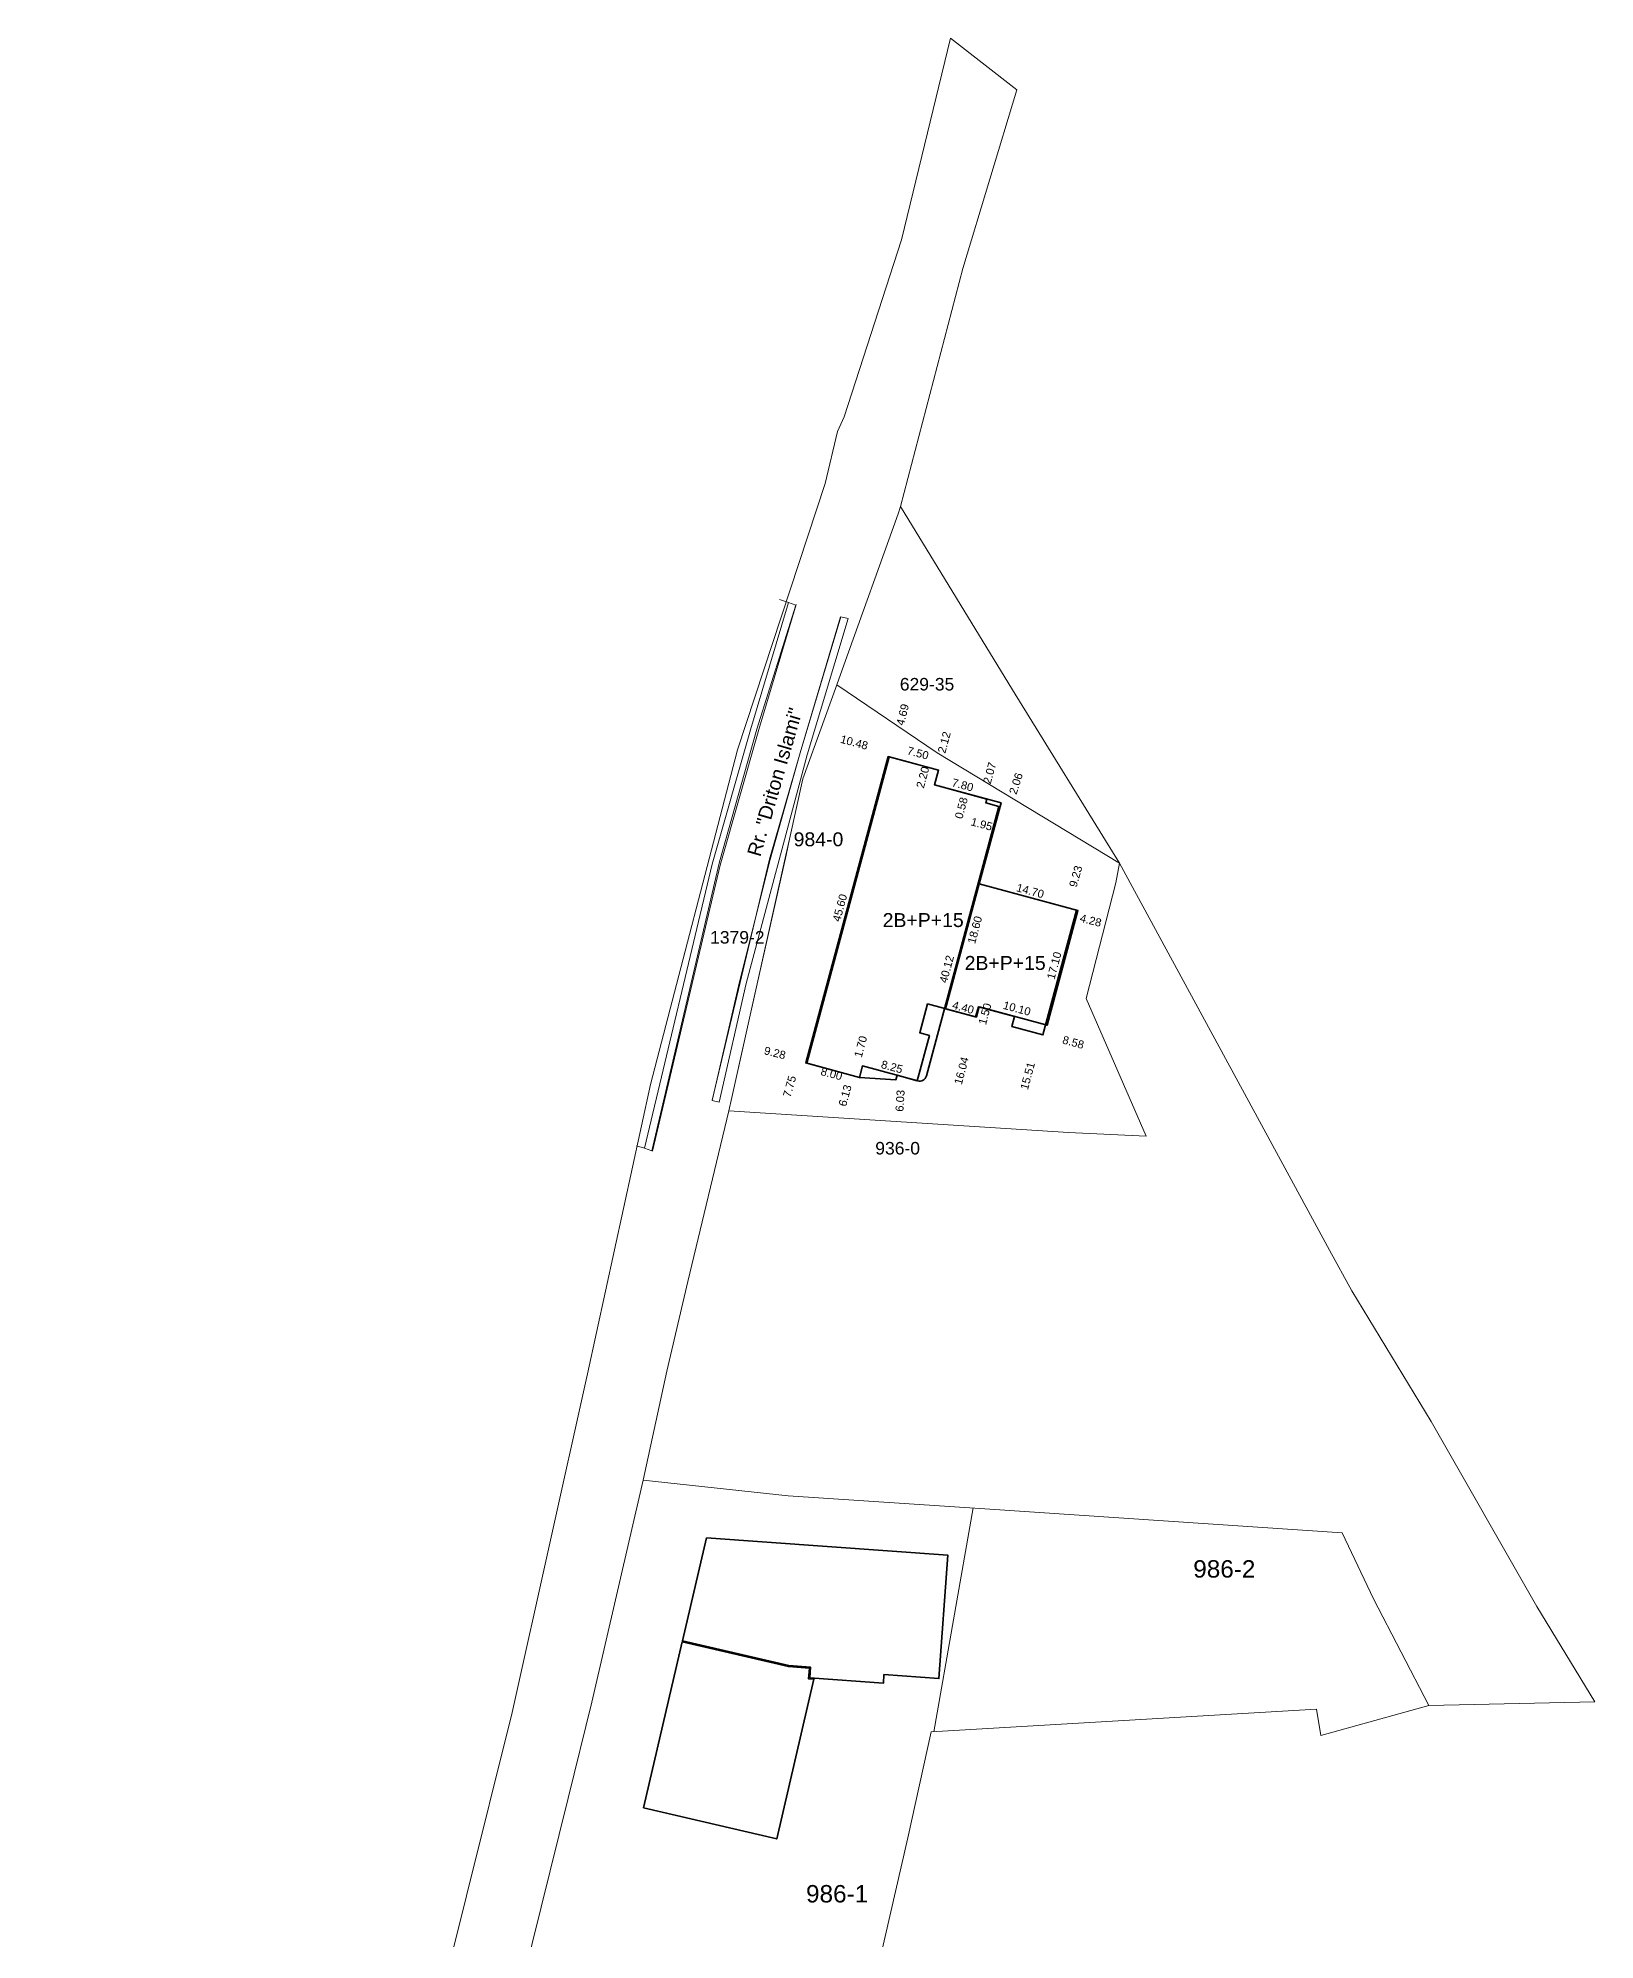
# Model space of a CAD drawing. Header units: metres. Extents: x 7511907 to 7512702, y 4691584 to 4693913.
# Drawn here: x 7512286.5 to 7512510.3, y 4693639.6 to 4693913 of the extents above; entities that cross this region are included whole.
import ezdxf
from ezdxf.enums import TextEntityAlignment as Align

# ---------------------------------------------------------------- set-up
doc = ezdxf.new("R2010")
doc.units = ezdxf.units.M
doc.header["$PDMODE"] = 32
doc.header["$PDSIZE"] = 0.75
doc.layers.get('Defpoints').update_dxf_attribs({"lineweight": 0})
for name, color, linetype, lineweight in [('2D Drafting - General_Pen_No__6', 5, 'Continuous', 0), ('A - Pllaka e Përdhesës _Pen_No__6', 1, 'Continuous', 0), ('A - Pllaka Perdhes_Pen_No__6', 5, 'Continuous', 0), ('Asfallt', 97, 'Continuous', 0), ('Dimensionet', 7, 'Continuous', 0), ('Ndarjet', 1, 'Continuous', 0), ('Nr-Kojshi', 251, 'Continuous', 0), ('Nr-Ri', 1, 'Continuous', 0), ('Parc-Kojshi', 251, 'Continuous', 0), ('ParcRePo', 1, 'Continuous', 0), ('perdhesa projekt v4', 1, 'Continuous', 0), ('projekti-3-ver4', 7, 'Continuous', 0), ('trotuar', 155, 'Continuous', 0)]:
    doc.layers.add(name, color=color, linetype=linetype, lineweight=lineweight)
doc.layers.add('2D Drafting - General_Pen_No__8', color=7, linetype='Continuous', lineweight=0, true_color=0xa80f02)
doc.styles.get("Standard").update_dxf_attribs({"font": 'arial.ttf'})
doc.dimstyles.get("Standard").update_dxf_attribs({"dimtxt": 1.5, "dimasz": 0.18, "dimexe": 0.18, "dimexo": 0.0625, "dimgap": 0.09, "dimtad": 1, "dimtoh": 1, "dimzin": 0, "dimdsep": 46, "dimtxsty": 'Standard', "dimcen": 0.09, "dimse1": 1, "dimse2": 1, "dimsd1": 1, "dimsd2": 1, "dimadec": 0, "dimazin": 0, "dimtfac": 1, "dimtofl": 0, "dimtmove": 0, "dimatfit": 3, "dimfxl": 1, "dimtolj": 1, "dimtzin": 0, "dimarcsym": 0})

# ---------------------------------------------------------------- blocks, each defined once
blk = doc.blocks.new('ob-3-v4')
at = {"layer": '2D Drafting - General_Pen_No__6', "color": 5, "linetype": 'Continuous', "lineweight": 35}
blk.add_lwpolyline([(22.29, 27.22), (40.89, 27.22), (40.89, 31.81), (39.39, 31.81), (39.39, 41.92), (22.29, 41.92)], close=True, dxfattribs=at)
blk.add_lwpolyline([(8.04, 9.82), (53.64, 9.82), (53.64, 17.82), (51.94, 17.82), (51.94, 26.07, 0.414214), (50.94, 27.07), (10.82, 27.07), (10.82, 25.12), (10.24, 25.12), (10.24, 17.32), (8.04, 17.32)], format="xyb", close=True, dxfattribs=at)
at = {"layer": '2D Drafting - General_Pen_No__8', "color": 14, "true_color": 0xa80f02, "flags": 128}
blk.add_lwpolyline([(51.09, 59.81), (53.49, 48.92), (63.17, 0.93), (61.18, 0.86), (25.55, -0.69), (23.18, -0.8), (14.31, -1.19), (0, 0), (5.68, 16.49), (14.18, 45.94), (17.04, 46.14), (34.23, 46.35)], close=True, dxfattribs=at)
blk = doc.blocks.new('*D87')
at = {"layer": 'Defpoints', "color": 0, "transparency": 16777216}
for p in [(7512436.01, 4693787.59), (7512439.77, 4693785), (7512440.16, 4693786.53)]:
    blk.add_point(p, dxfattribs=at)
at = {"layer": 'Dimensionet', "color": 0, "transparency": 16777216, "insert": (7512437.85, 4693786.14), "char_height": 1.15, "attachment_point": 5, "rotation": 345.6567}
blk.add_mtext('\\A1;4.28', dxfattribs=at)
blk = doc.blocks.new('*D88')
at = {"layer": 'Defpoints', "color": 0, "transparency": 16777216}
for p in [(7512437.57, 4693796.75), (7512438.54, 4693796.47), (7512436.01, 4693787.59)]:
    blk.add_point(p, dxfattribs=at)
at = {"layer": 'Dimensionet', "color": 0, "transparency": 16777216, "insert": (7512435.69, 4693792.48), "char_height": 1.15, "attachment_point": 5, "rotation": 74.0913}
blk.add_mtext('\\A1;9.23', dxfattribs=at)
blk = doc.blocks.new('*D89')
at = {"layer": 'Defpoints', "color": 0, "transparency": 16777216}
for p in [(7512431.56, 4693771.08), (7512439.84, 4693768.82), (7512439.31, 4693766.88)]:
    blk.add_point(p, dxfattribs=at)
at = {"layer": 'Dimensionet', "color": 0, "transparency": 16777216, "insert": (7512435.34, 4693768.62), "char_height": 1.15, "attachment_point": 5, "rotation": 344.7174}
blk.add_mtext('\\A1;8.58', dxfattribs=at)
blk = doc.blocks.new('*D90')
at = {"layer": 'Defpoints', "color": 0, "transparency": 16777216}
for p in [(7512431.56, 4693771.08), (7512427.37, 4693756.15), (7512427.53, 4693756.11)]:
    blk.add_point(p, dxfattribs=at)
at = {"layer": 'Dimensionet', "color": 0, "transparency": 16777216, "insert": (7512428.78, 4693763.8), "char_height": 1.15, "attachment_point": 5, "rotation": 74.9271}
blk.add_mtext('\\A1;15.51', dxfattribs=at)
blk = doc.blocks.new('*D91')
at = {"layer": 'Defpoints', "color": 0, "transparency": 16777216}
for p in [(7512425.29, 4693804.49), (7512427.14, 4693803.89), (7512424.66, 4693802.53)]:
    blk.add_point(p, dxfattribs=at)
at = {"layer": 'Dimensionet', "color": 0, "transparency": 16777216, "insert": (7512427.1, 4693805.82), "char_height": 1.15, "attachment_point": 5, "rotation": 72.1049}
blk.add_mtext('\\A1;2.06', dxfattribs=at)
blk = doc.blocks.new('*D92')
at = {"layer": 'Defpoints', "color": 0, "transparency": 16777216}
for p in [(7512423.48, 4693805.59), (7512423.49, 4693805.58), (7512422.92, 4693803.6)]:
    blk.add_point(p, dxfattribs=at)
at = {"layer": 'Dimensionet', "color": 0, "transparency": 16777216, "insert": (7512423.32, 4693807.33), "char_height": 1.15, "attachment_point": 5, "rotation": 74.3839}
blk.add_mtext('\\A1;2.07', dxfattribs=at)
blk = doc.blocks.new('*D93')
at = {"layer": 'Defpoints', "color": 0, "transparency": 16777216}
for p in [(7512416.52, 4693809.8), (7512416.88, 4693809.7), (7512415.96, 4693807.75)]:
    blk.add_point(p, dxfattribs=at)
at = {"layer": 'Dimensionet', "color": 0, "transparency": 16777216, "insert": (7512416.78, 4693811.74), "char_height": 1.15, "attachment_point": 5, "rotation": 74.9271}
blk.add_mtext('\\A1;2.12', dxfattribs=at)
blk = doc.blocks.new('*D94')
at = {"layer": 'Defpoints', "color": 0, "transparency": 16777216}
for p in [(7512409.87, 4693814.25), (7512411.01, 4693813.96), (7512408.72, 4693809.7)]:
    blk.add_point(p, dxfattribs=at)
at = {"layer": 'Dimensionet', "color": 0, "transparency": 16777216, "insert": (7512410.8, 4693815.72), "char_height": 1.15, "attachment_point": 5, "rotation": 75.8721}
blk.add_mtext('\\A1;4.69', dxfattribs=at)
blk = doc.blocks.new('*D95')
at = {"layer": 'Defpoints', "color": 0, "transparency": 16777216}
for p in [(7512398.6, 4693812.43), (7512398.61, 4693812.49), (7512408.72, 4693809.7)]:
    blk.add_point(p, dxfattribs=at)
at = {"layer": 'Dimensionet', "color": 0, "transparency": 16777216, "insert": (7512403.84, 4693811.73), "char_height": 1.15, "attachment_point": 5, "rotation": 344.9271}
blk.add_mtext('\\A1;10.48', dxfattribs=at)
blk = doc.blocks.new('*D96')
at = {"layer": 'Defpoints', "color": 0, "transparency": 16777216}
for p in [(7512387.79, 4693767.61), (7512387.86, 4693767.91), (7512396.86, 4693765.67)]:
    blk.add_point(p, dxfattribs=at)
at = {"layer": 'Dimensionet', "color": 0, "transparency": 16777216, "insert": (7512392.44, 4693767.11), "char_height": 1.15, "attachment_point": 5, "rotation": 346.0506}
blk.add_mtext('\\A1;9.28', dxfattribs=at)
blk = doc.blocks.new('*D97')
at = {"layer": 'Defpoints', "color": 0, "transparency": 16777216}
for p in [(7512396.86, 4693765.67), (7512394.1, 4693758.39), (7512394.75, 4693758.21)]:
    blk.add_point(p, dxfattribs=at)
at = {"layer": 'Dimensionet', "color": 0, "transparency": 16777216, "insert": (7512394.55, 4693762.29), "char_height": 1.15, "attachment_point": 5, "rotation": 74.2097}
blk.add_mtext('\\A1;7.75', dxfattribs=at)
blk = doc.blocks.new('*D98')
at = {"layer": 'Defpoints', "color": 0, "transparency": 16777216}
for p in [(7512404.59, 4693763.59), (7512402.33, 4693757.86), (7512402.96, 4693757.68)]:
    blk.add_point(p, dxfattribs=at)
at = {"layer": 'Dimensionet', "color": 0, "transparency": 16777216, "insert": (7512402.53, 4693760.98), "char_height": 1.15, "attachment_point": 5, "rotation": 74.6249}
blk.add_mtext('\\A1;6.13', dxfattribs=at)
blk = doc.blocks.new('*D99')
at = {"layer": 'Defpoints', "color": 0, "transparency": 16777216}
for p in [(7512413, 4693763.09), (7512410.87, 4693757.17), (7512412.61, 4693757.06)]:
    blk.add_point(p, dxfattribs=at)
at = {"layer": 'Dimensionet', "color": 0, "transparency": 16777216, "insert": (7512410.44, 4693760.23), "char_height": 1.15, "attachment_point": 5, "rotation": 86.3328}
blk.add_mtext('\\A1;6.03', dxfattribs=at)
blk = doc.blocks.new('*D100')
at = {"layer": 'Defpoints', "color": 0, "transparency": 16777216}
for p in [(7512421.42, 4693772.26), (7512417.3, 4693756.76), (7512417.82, 4693756.62)]:
    blk.add_point(p, dxfattribs=at)
at = {"layer": 'Dimensionet', "color": 0, "transparency": 16777216, "insert": (7512419.27, 4693764.54), "char_height": 1.15, "attachment_point": 5, "rotation": 75.1271}
blk.add_mtext('\\A1;16.04', dxfattribs=at)
blk = doc.blocks.new('*D101')
at = {"layer": 'Defpoints', "color": 0, "transparency": 16777216}
for p in [(7512421.82, 4693791.42), (7512421.89, 4693791.69), (7512436.01, 4693787.59)]:
    blk.add_point(p, dxfattribs=at)
at = {"layer": 'Dimensionet', "color": 0, "transparency": 16777216, "insert": (7512429.15, 4693790.39), "char_height": 1.15, "attachment_point": 5, "rotation": 344.9271}
blk.add_mtext('\\A1;14.70', dxfattribs=at)
blk = doc.blocks.new('*D102')
at = {"layer": 'Defpoints', "color": 0, "transparency": 16777216}
for p in [(7512422.77, 4693803.04), (7512424.66, 4693802.53), (7512421.8, 4693799.42)]:
    blk.add_point(p, dxfattribs=at)
at = {"layer": 'Dimensionet', "color": 0, "transparency": 16777216, "insert": (7512422.17, 4693799.98), "char_height": 1.15, "attachment_point": 5, "rotation": 344.9271}
blk.add_mtext('\\A1;1.95', dxfattribs=at)
blk = doc.blocks.new('*D103')
at = {"layer": 'Defpoints', "color": 0, "transparency": 16777216}
for p in [(7512420.42, 4693804.27), (7512422.77, 4693803.04), (7512422.92, 4693803.6)]:
    blk.add_point(p, dxfattribs=at)
at = {"layer": 'Dimensionet', "color": 0, "transparency": 16777216, "insert": (7512419.24, 4693802.31), "char_height": 1.15, "attachment_point": 5, "rotation": 74.9271}
blk.add_mtext('\\A1;0.58', dxfattribs=at)
blk = doc.blocks.new('*D104')
at = {"layer": 'Defpoints', "color": 0, "transparency": 16777216}
for p in [(7512415.39, 4693805.63), (7512415.49, 4693806.01), (7512422.92, 4693803.6)]:
    blk.add_point(p, dxfattribs=at)
at = {"layer": 'Dimensionet', "color": 0, "transparency": 16777216, "insert": (7512419.43, 4693805.61), "char_height": 1.15, "attachment_point": 5, "rotation": 344.9272}
blk.add_mtext('\\A1;7.80', dxfattribs=at)
blk = doc.blocks.new('*D105')
at = {"layer": 'Defpoints', "color": 0, "transparency": 16777216}
for p in [(7512414.72, 4693808.08), (7512415.96, 4693807.75), (7512415.39, 4693805.63)]:
    blk.add_point(p, dxfattribs=at)
at = {"layer": 'Dimensionet', "color": 0, "transparency": 16777216, "insert": (7512413.7, 4693806.71), "char_height": 1.15, "attachment_point": 5, "rotation": 74.9197}
blk.add_mtext('\\A1;2.20', dxfattribs=at)
blk = doc.blocks.new('*D106')
at = {"layer": 'Defpoints', "color": 0, "transparency": 16777216}
for p in [(7512408.72, 4693809.7), (7512408.97, 4693810.62), (7512415.96, 4693807.75)]:
    blk.add_point(p, dxfattribs=at)
at = {"layer": 'Dimensionet', "color": 0, "transparency": 16777216, "insert": (7512413, 4693810.19), "char_height": 1.15, "attachment_point": 5, "rotation": 344.9245}
blk.add_mtext('\\A1;7.50', dxfattribs=at)
blk = doc.blocks.new('*D107')
at = {"layer": 'Defpoints', "color": 0, "transparency": 16777216}
for p in [(7512408.72, 4693809.7), (7512396.46, 4693765.78), (7512396.86, 4693765.67)]:
    blk.add_point(p, dxfattribs=at)
at = {"layer": 'Dimensionet', "color": 0, "transparency": 16777216, "insert": (7512401.78, 4693787.96), "char_height": 1.15, "attachment_point": 5, "rotation": 74.9271}
blk.add_mtext('\\A1;45.60', dxfattribs=at)
blk = doc.blocks.new('*D108')
at = {"layer": 'Defpoints', "color": 0, "transparency": 16777216}
for p in [(7512396.86, 4693765.67), (7512404.59, 4693763.59), (7512404.28, 4693762.45)]:
    blk.add_point(p, dxfattribs=at)
at = {"layer": 'Dimensionet', "color": 0, "transparency": 16777216, "insert": (7512400.58, 4693764.1), "char_height": 1.15, "attachment_point": 5, "rotation": 344.9267}
blk.add_mtext('\\A1;8.00', dxfattribs=at)
blk = doc.blocks.new('*D109')
at = {"layer": 'Defpoints', "color": 0, "transparency": 16777216}
for p in [(7512404.59, 4693763.59), (7512404.7, 4693765.32), (7512405.03, 4693765.23)]:
    blk.add_point(p, dxfattribs=at)
at = {"layer": 'Dimensionet', "color": 0, "transparency": 16777216, "insert": (7512404.77, 4693768.01), "char_height": 1.15, "attachment_point": 5, "rotation": 74.9275}
blk.add_mtext('\\A1;1.70', dxfattribs=at)
blk = doc.blocks.new('*D110')
at = {"layer": 'Defpoints', "color": 0, "transparency": 16777216}
for p in [(7512405.03, 4693765.23), (7512413, 4693763.09), (7512413.09, 4693763.42)]:
    blk.add_point(p, dxfattribs=at)
at = {"layer": 'Dimensionet', "color": 0, "transparency": 16777216, "insert": (7512409.27, 4693765.1), "char_height": 1.15, "attachment_point": 5, "rotation": 344.9271}
blk.add_mtext('\\A1;8.25', dxfattribs=at)
blk = doc.blocks.new('*D111')
at = {"layer": 'Defpoints', "color": 0, "transparency": 16777216}
for p in [(7512424.13, 4693802.67), (7512424.66, 4693802.53), (7512414.22, 4693763.79)]:
    blk.add_point(p, dxfattribs=at)
at = {"layer": 'Dimensionet', "color": 0, "transparency": 16777216, "insert": (7512417.14, 4693779.15), "char_height": 1.15, "attachment_point": 5, "rotation": 74.9271}
blk.add_mtext('\\A1;40.12', dxfattribs=at)
blk = doc.blocks.new('*D112')
at = {"layer": 'Defpoints', "color": 0, "transparency": 16777216}
for p in [(7512421.82, 4693791.42), (7512416.98, 4693773.46), (7512418.67, 4693773)]:
    blk.add_point(p, dxfattribs=at)
at = {"layer": 'Dimensionet', "color": 0, "transparency": 16777216, "insert": (7512421.19, 4693784.79), "char_height": 1.15, "attachment_point": 5, "rotation": 74.9271}
blk.add_mtext('\\A1;18.60', dxfattribs=at)
blk = doc.blocks.new('*D113')
at = {"layer": 'Defpoints', "color": 0, "transparency": 16777216}
for p in [(7512417.17, 4693773.4), (7512421.42, 4693772.26), (7512421.47, 4693772.44)]:
    blk.add_point(p, dxfattribs=at)
at = {"layer": 'Dimensionet', "color": 0, "transparency": 16777216, "insert": (7512419.51, 4693773.63), "char_height": 1.15, "attachment_point": 5, "rotation": 344.9271}
blk.add_mtext('\\A1;4.40', dxfattribs=at)
blk = doc.blocks.new('*D114')
at = {"layer": 'Defpoints', "color": 0, "transparency": 16777216}
for p in [(7512421.42, 4693772.26), (7512421.81, 4693773.71), (7512423.44, 4693773.27)]:
    blk.add_point(p, dxfattribs=at)
at = {"layer": 'Dimensionet', "color": 0, "transparency": 16777216, "insert": (7512422.64, 4693772.71), "char_height": 1.15, "attachment_point": 5, "rotation": 74.9271}
blk.add_mtext('\\A1;1.50', dxfattribs=at)
blk = doc.blocks.new('*D115')
at = {"layer": 'Defpoints', "color": 0, "transparency": 16777216}
for p in [(7512421.81, 4693773.71), (7512431.56, 4693771.08), (7512431.71, 4693771.63)]:
    blk.add_point(p, dxfattribs=at)
at = {"layer": 'Dimensionet', "color": 0, "transparency": 16777216, "insert": (7512427.24, 4693773.49), "char_height": 1.15, "attachment_point": 5, "rotation": 344.9271}
blk.add_mtext('\\A1;10.10', dxfattribs=at)
blk = doc.blocks.new('*D116')
at = {"layer": 'Defpoints', "color": 0, "transparency": 16777216}
for p in [(7512435.43, 4693787.75), (7512436.01, 4693787.59), (7512431.56, 4693771.08)]:
    blk.add_point(p, dxfattribs=at)
at = {"layer": 'Dimensionet', "color": 0, "transparency": 16777216, "insert": (7512432.6, 4693779.66), "char_height": 1.15, "attachment_point": 5, "rotation": 74.9271}
blk.add_mtext('\\A1;17.10', dxfattribs=at)

msp = doc.modelspace()

# ---------------------------------------------------------------- linework, layer by layer
at = {"layer": 'A - Pllaka e Përdhesës _Pen_No__6', "linetype": 'Continuous', "lineweight": 35, "flags": 128}
msp.add_lwpolyline([(7512408.866, 4693809.662), (7512397.008, 4693765.63), (7512404.588, 4693763.589), (7512409.831, 4693763.253), (7512410.003, 4693763.891), (7512412.9, 4693763.111), (7512414.655, 4693769.629), (7512413.276, 4693770), (7512414.394, 4693774.153), (7512421.298, 4693772.293), (7512421.688, 4693773.742), (7512426.881, 4693772.343), (7512426.491, 4693770.894), (7512430.981, 4693769.685), (7512435.818, 4693787.645), (7512421.817, 4693791.416), (7512424.951, 4693803.051), (7512415.391, 4693805.626), (7512415.963, 4693807.75)], close=True, dxfattribs=at)
at = {"layer": 'A - Pllaka Perdhes_Pen_No__6', "color": 1, "linetype": 'Continuous', "lineweight": 35}
for points in [[(7512397.439, 4693677.282), (7512397.551, 4693678.828), (7512394.42, 4693679.054), (7512379.16, 4693682.611), (7512382.609, 4693697.405), (7512417.311, 4693694.895), (7512416.031, 4693677.191), (7512408.124, 4693677.763), (7512408.034, 4693676.516)], [(7512397.391, 4693678.689), (7512397.283, 4693677.143), (7512398.049, 4693677.09), (7512392.7, 4693654.144), (7512373.563, 4693658.605), (7512379.126, 4693682.465), (7512394.379, 4693678.909)]]:
    msp.add_lwpolyline(points, close=True, dxfattribs=at)
at = {"layer": 'Asfallt'}
for points in [[(7512395.483, 4693831.553, 620.143), (7512390.115, 4693813.566, 620.299), (7512384.561, 4693794.098, 620.477), (7512374.838, 4693752.977, 620.704)], [(7512383.417, 4693760.323, 620.52), (7512391.649, 4693794.932, 620.316), (7512396.052, 4693810.256, 620.225), (7512401.857, 4693829.776, 620.086)]]:
    msp.add_polyline3d(points, dxfattribs=at)
at = {"layer": 'Ndarjet', "color": 0, "flags": 128}
msp.add_lwpolyline([(7512420.959, 4693701.701), (7512415.309, 4693669.545)], dxfattribs=at)
at = {"layer": 'Parc-Kojshi', "flags": 128}
for points in [[(7512410.495, 4693845.622), (7512419.437, 4693879.85), (7512427.238, 4693905.508), (7512417.708, 4693912.968), (7512410.637, 4693883.96), (7512402.376, 4693858.521), (7512401.436, 4693856.401), (7512399.646, 4693848.962), (7512387.074, 4693810.674), (7512374.553, 4693762.567), (7512365.481, 4693720.989), (7512354.679, 4693672.322), (7512341.507, 4693619.595), (7512331.906, 4693571.427), (7512330.518, 4693564.459), (7512329.567, 4693559.681), (7512327.31, 4693548.35), (7512325.054, 4693537.019), (7512321.284, 4693521.05), (7512313.392, 4693482.692), (7512298.32, 4693422.255), (7512292.329, 4693392.887), (7512286.488, 4693365.068)], [(7512410.495, 4693845.622), (7512426.593, 4693819.293), (7512442, 4693794.38), (7512415.78, 4693810.245), (7512401.332, 4693820.018), (7512402.346, 4693822.832), (7512410.177, 4693844.572), (7512410.495, 4693845.622)], [(7512422.64, 4693701.59), (7512394.35, 4693703.46), (7512373.519, 4693705.721), (7512376.9, 4693721.36), (7512379.94, 4693734.27), (7512385.808, 4693758.781), (7512434.66, 4693755.65), (7512445.8, 4693755.13), (7512437.19, 4693774.91), (7512441.45, 4693791.57), (7512442, 4693794.38), (7512472.202, 4693738.763), (7512475.37, 4693732.93), (7512486.809, 4693714.143), (7512501.98, 4693687.52), (7512510.35, 4693673.82), (7512486.45, 4693673.31), (7512478.503, 4693688.638), (7512474.01, 4693698.11), (7512422.64, 4693701.59)]]:
    msp.add_lwpolyline(points, dxfattribs=at)
at = {"layer": 'Parc-Kojshi', "linetype": 'Continuous'}
msp.add_lwpolyline([(7512410.495, 4693845.622), (7512419.437, 4693879.85), (7512427.238, 4693905.508), (7512417.708, 4693912.968), (7512410.637, 4693883.96), (7512402.376, 4693858.521), (7512401.436, 4693856.401), (7512399.646, 4693848.962), (7512387.074, 4693810.674), (7512374.553, 4693762.567), (7512365.481, 4693720.989), (7512354.679, 4693672.322), (7512341.507, 4693619.595), (7512331.906, 4693571.427), (7512330.518, 4693564.459), (7512329.567, 4693559.681), (7512327.31, 4693548.35), (7512325.054, 4693537.019), (7512321.284, 4693521.05), (7512313.392, 4693482.692), (7512298.32, 4693422.255), (7512292.329, 4693392.887), (7512286.488, 4693365.068)], dxfattribs=at)
at = {"layer": 'ParcRePo', "color": 0, "flags": 128}
for points in [[(7512394.533, 4693797.841), (7512396.466, 4693806.509), (7512401.332, 4693820.018), (7512415.78, 4693810.245), (7512442, 4693794.38), (7512441.45, 4693791.57), (7512437.19, 4693774.91), (7512445.8, 4693755.13), (7512434.66, 4693755.65), (7512385.808, 4693758.781), (7512386.256, 4693760.716), (7512389.462, 4693775.096), (7512394.06, 4693795.52)], [(7512478.503, 4693688.638), (7512486.45, 4693673.31), (7512470.948, 4693669.021), (7512470.313, 4693672.792), (7512414.894, 4693669.52), (7512411.568, 4693654.296), (7512404.867, 4693625.319), (7512403.203, 4693618.43), (7512400.216, 4693606.068), (7512350.105, 4693607.496), (7512352.914, 4693620.255), (7512353.143, 4693621.297), (7512354.962, 4693628.654), (7512362.713, 4693660.001), (7512366.125, 4693673.798), (7512369.821, 4693689.755), (7512373.519, 4693705.721), (7512394.35, 4693703.46), (7512422.64, 4693701.59), (7512474.01, 4693698.11)]]:
    msp.add_lwpolyline(points, close=True, dxfattribs=at)
at = {"layer": 'perdhesa projekt v4', "linetype": 'Continuous'}
msp.add_lwpolyline([(7512408.721, 4693809.701), (7512396.863, 4693765.669), (7512404.588, 4693763.589), (7512405.03, 4693765.231), (7512412.996, 4693763.085, 0.4142136), (7512414.222, 4693763.791), (7512424.656, 4693802.534), (7512422.773, 4693803.041), (7512422.923, 4693803.598), (7512415.391, 4693805.626), (7512415.963, 4693807.75)], format="xyb", close=True, dxfattribs=at)
msp.add_lwpolyline([(7512421.817, 4693791.416), (7512416.98, 4693773.456), (7512421.418, 4693772.261), (7512421.808, 4693773.709), (7512431.565, 4693771.082), (7512436.011, 4693787.593)], close=True, dxfattribs=at)
at = {"layer": 'trotuar'}
for points in [[(7512394.37, 4693831.85, 620.253), (7512388.925, 4693813.532, 620.26), (7512383.43, 4693794.239, 620.548), (7512373.683, 4693753.416, 620.807)], [(7512374.723, 4693753.04, 620.802), (7512384.473, 4693794.557, 620.405), (7512389.845, 4693813.616, 620.221), (7512395.431, 4693831.438, 620.237), (7512394.37, 4693831.85, 620.253), (7512393.115, 4693832.249, 620.199)], [(7512383.404, 4693760.258, 620.537), (7512387.335, 4693777.299, 620.435), (7512391.738, 4693794.902, 620.336), (7512396.081, 4693810.224, 620.258), (7512401.941, 4693829.759, 620.116), (7512402.964, 4693829.535, 620.115), (7512397.096, 4693809.925, 620.261), (7512388.329, 4693777.063, 620.43), (7512384.415, 4693760.037, 620.569)], [(7512384.415, 4693760.037, 620.569), (7512383.404, 4693760.258, 620.537)], [(7512372.524, 4693753.768, 620.81), (7512373.683, 4693753.416, 620.807), (7512374.723, 4693753.04, 620.802)]]:
    msp.add_polyline3d(points, dxfattribs=at)

# ---------------------------------------------------------------- block references
at = {"layer": 'projekti-3-ver4', "rotation": 254.9271027541184}
msp.add_blockref('ob-3-v4', (7512401.332, 4693820.018), dxfattribs=at)

# ---------------------------------------------------------------- texts
at = {"layer": 'Ndarjet', "color": 0}
for s, p in [('986-2', (7512452.589, 4693691.696)), ('986-1', (7512396.917, 4693645.006))]:
    msp.add_text(s, height=2.5, dxfattribs=at).set_placement(p)
at = {"layer": 'Nr-Kojshi'}
for s, p in [('629-35', (7512414.313, 4693820.097)), ('1379-2', (7512387.038, 4693783.721)), ('936-0', (7512410.084, 4693753.407))]:
    msp.add_text(s, height=1.8, dxfattribs=at).set_placement(p, align=Align.MIDDLE_CENTER)
at = {"layer": 'Nr-Ri', "color": 0}
msp.add_text('Rr. "Driton Islami"', height=2, rotation=73.89037, dxfattribs=at).set_placement((7512390.33, 4693795.188))
msp.add_text('984-0', height=2, dxfattribs=at).set_placement((7512398.706, 4693797.807), align=Align.MIDDLE_CENTER)
at = {"layer": 'Nr-Ri', "color": 1}
for p in [(7512413.759, 4693786.197), (7512425.548, 4693780.035)]:
    msp.add_text('2B+P+15', height=2, dxfattribs=at).set_placement(p, align=Align.MIDDLE_CENTER)

# ---------------------------------------------------------------- dimensions: what is measured, and where the dimension line sits
at = {"layer": 'Dimensionet'}
for base, p1, p2, angle, picture, middle in [((7512411.007, 4693813.958), (7512408.721, 4693809.701), (7512409.865, 4693814.246), 75.87211, '*D94', (7512411.41, 4693815.561)), ((7512416.877, 4693809.703), (7512415.963, 4693807.75), (7512416.515, 4693809.8), 74.9271, '*D93', (7512417.383, 4693811.581)), ((7512423.491, 4693805.583), (7512422.923, 4693803.598), (7512423.479, 4693805.587), 74.38386, '*D92', (7512423.932, 4693807.161)), ((7512427.141, 4693803.894), (7512424.656, 4693802.534), (7512425.288, 4693804.492), 72.10495, '*D91', (7512427.699, 4693805.622))]:
    dim = msp.add_linear_dim(base=base, p1=p1, p2=p2, angle=angle, dimstyle='Standard', override={"dimscale": 0.5, "dimtxt": 2.3, "dimtoh": 0}, dxfattribs=at)
    dim.commit()
    dim.dimension.update_dxf_attribs({"geometry": picture, "text_midpoint": middle, "dimtype": 161})
for p1, p2, distance, picture, middle in [((7512408.721, 4693809.701), (7512398.598, 4693812.427), -0.06, '*D95', (7512403.84, 4693811.733)), ((7512436.011, 4693787.593), (7512438.542, 4693796.472), 1.013, '*D88', (7512435.694, 4693792.484)), ((7512436.011, 4693787.593), (7512440.162, 4693786.532), -1.583, '*D87', (7512437.851, 4693786.141)), ((7512421.418, 4693772.261), (7512417.303, 4693756.762), 0.541, '*D100', (7512419.272, 4693764.535)), ((7512431.565, 4693771.082), (7512427.532, 4693756.107), -0.167, '*D90', (7512428.776, 4693763.802)), ((7512431.565, 4693771.082), (7512439.841, 4693768.82), -2.01, '*D89', (7512435.34, 4693768.622)), ((7512396.863, 4693765.669), (7512387.859, 4693767.906), 0.302, '*D96', (7512392.441, 4693767.108)), ((7512396.863, 4693765.669), (7512394.753, 4693758.208), -0.675, '*D97', (7512394.553, 4693762.294)), ((7512404.588, 4693763.589), (7512402.964, 4693757.681), -0.661, '*D98', (7512402.528, 4693760.978)), ((7512412.996, 4693763.085), (7512412.61, 4693757.063), -1.74, '*D99', (7512410.436, 4693760.226))]:
    dim = msp.add_aligned_dim(p1=p1, p2=p2, distance=distance, dimstyle='Standard', override={"dimscale": 0.5, "dimtxt": 2.3, "dimtoh": 0}, dxfattribs=at)
    dim.commit()
    dim.dimension.update_dxf_attribs({"geometry": picture, "text_midpoint": middle})
at = {"layer": 'Dimensionet', "color": 1}
for p1, p2, distance, picture, middle in [((7512408.721, 4693809.701), (7512396.863, 4693765.669), -0.413, '*D107', (7512401.783, 4693787.957)), ((7512422.923, 4693803.598), (7512415.391, 4693805.626), -0.399, '*D104', (7512419.425, 4693805.608)), ((7512436.011, 4693787.593), (7512421.817, 4693791.416), -0.289, '*D101', (7512429.154, 4693790.394)), ((7512431.565, 4693771.082), (7512436.011, 4693787.593), 0.603, '*D116', (7512432.595, 4693779.659)), ((7512417.174, 4693773.404), (7512421.418, 4693772.261), 0.189, '*D113', (7512419.51, 4693773.626)), ((7512396.863, 4693765.669), (7512404.588, 4693763.589), -1.178, '*D108', (7512400.584, 4693764.102)), ((7512405.03, 4693765.231), (7512412.996, 4693763.085), 0.343, '*D110', (7512409.267, 4693765.099))]:
    dim = msp.add_aligned_dim(p1=p1, p2=p2, distance=distance, dimstyle='Standard', override={"dimscale": 0.5, "dimtxt": 2.3, "dimtoh": 0}, dxfattribs=at)
    dim.commit()
    dim.dimension.update_dxf_attribs({"geometry": picture, "text_midpoint": middle})
for base, p1, p2, angle, picture, middle in [((7512408.969, 4693810.62), (7512415.963, 4693807.75), (7512408.721, 4693809.701), 164.92453, '*D106', (7512412.837, 4693809.578)), ((7512414.722, 4693808.085), (7512415.391, 4693805.626), (7512415.963, 4693807.75), 74.91969, '*D105', (7512414.308, 4693806.548)), ((7512420.419, 4693804.272), (7512422.773, 4693803.041), (7512422.923, 4693803.598), 74.9271, '*D103', (7512419.845, 4693802.141)), ((7512424.133, 4693802.674), (7512414.222, 4693763.791), (7512424.656, 4693802.534), 74.9271, '*D111', (7512417.754, 4693778.988)), ((7512421.798, 4693799.422), (7512424.656, 4693802.534), (7512422.773, 4693803.041), 164.9271, '*D102', (7512422.003, 4693799.367)), ((7512418.667, 4693773.002), (7512421.817, 4693791.416), (7512416.98, 4693773.456), 254.9271, '*D112', (7512421.797, 4693784.625)), ((7512423.441, 4693773.269), (7512421.418, 4693772.261), (7512421.808, 4693773.709), 74.9271, '*D114', (7512423.246, 4693772.545)), ((7512431.712, 4693771.629), (7512421.808, 4693773.709), (7512431.565, 4693771.082), 344.9271, '*D115', (7512427.079, 4693772.877)), ((7512404.697, 4693765.32), (7512404.588, 4693763.589), (7512405.03, 4693765.231), 74.92754, '*D109', (7512405.376, 4693767.843))]:
    dim = msp.add_linear_dim(base=base, p1=p1, p2=p2, angle=angle, dimstyle='Standard', override={"dimscale": 0.5, "dimtxt": 2.3, "dimtoh": 0}, dxfattribs=at)
    dim.commit()
    dim.dimension.update_dxf_attribs({"geometry": picture, "text_midpoint": middle, "dimtype": 161})

doc.saveas('drawing.dxf')
